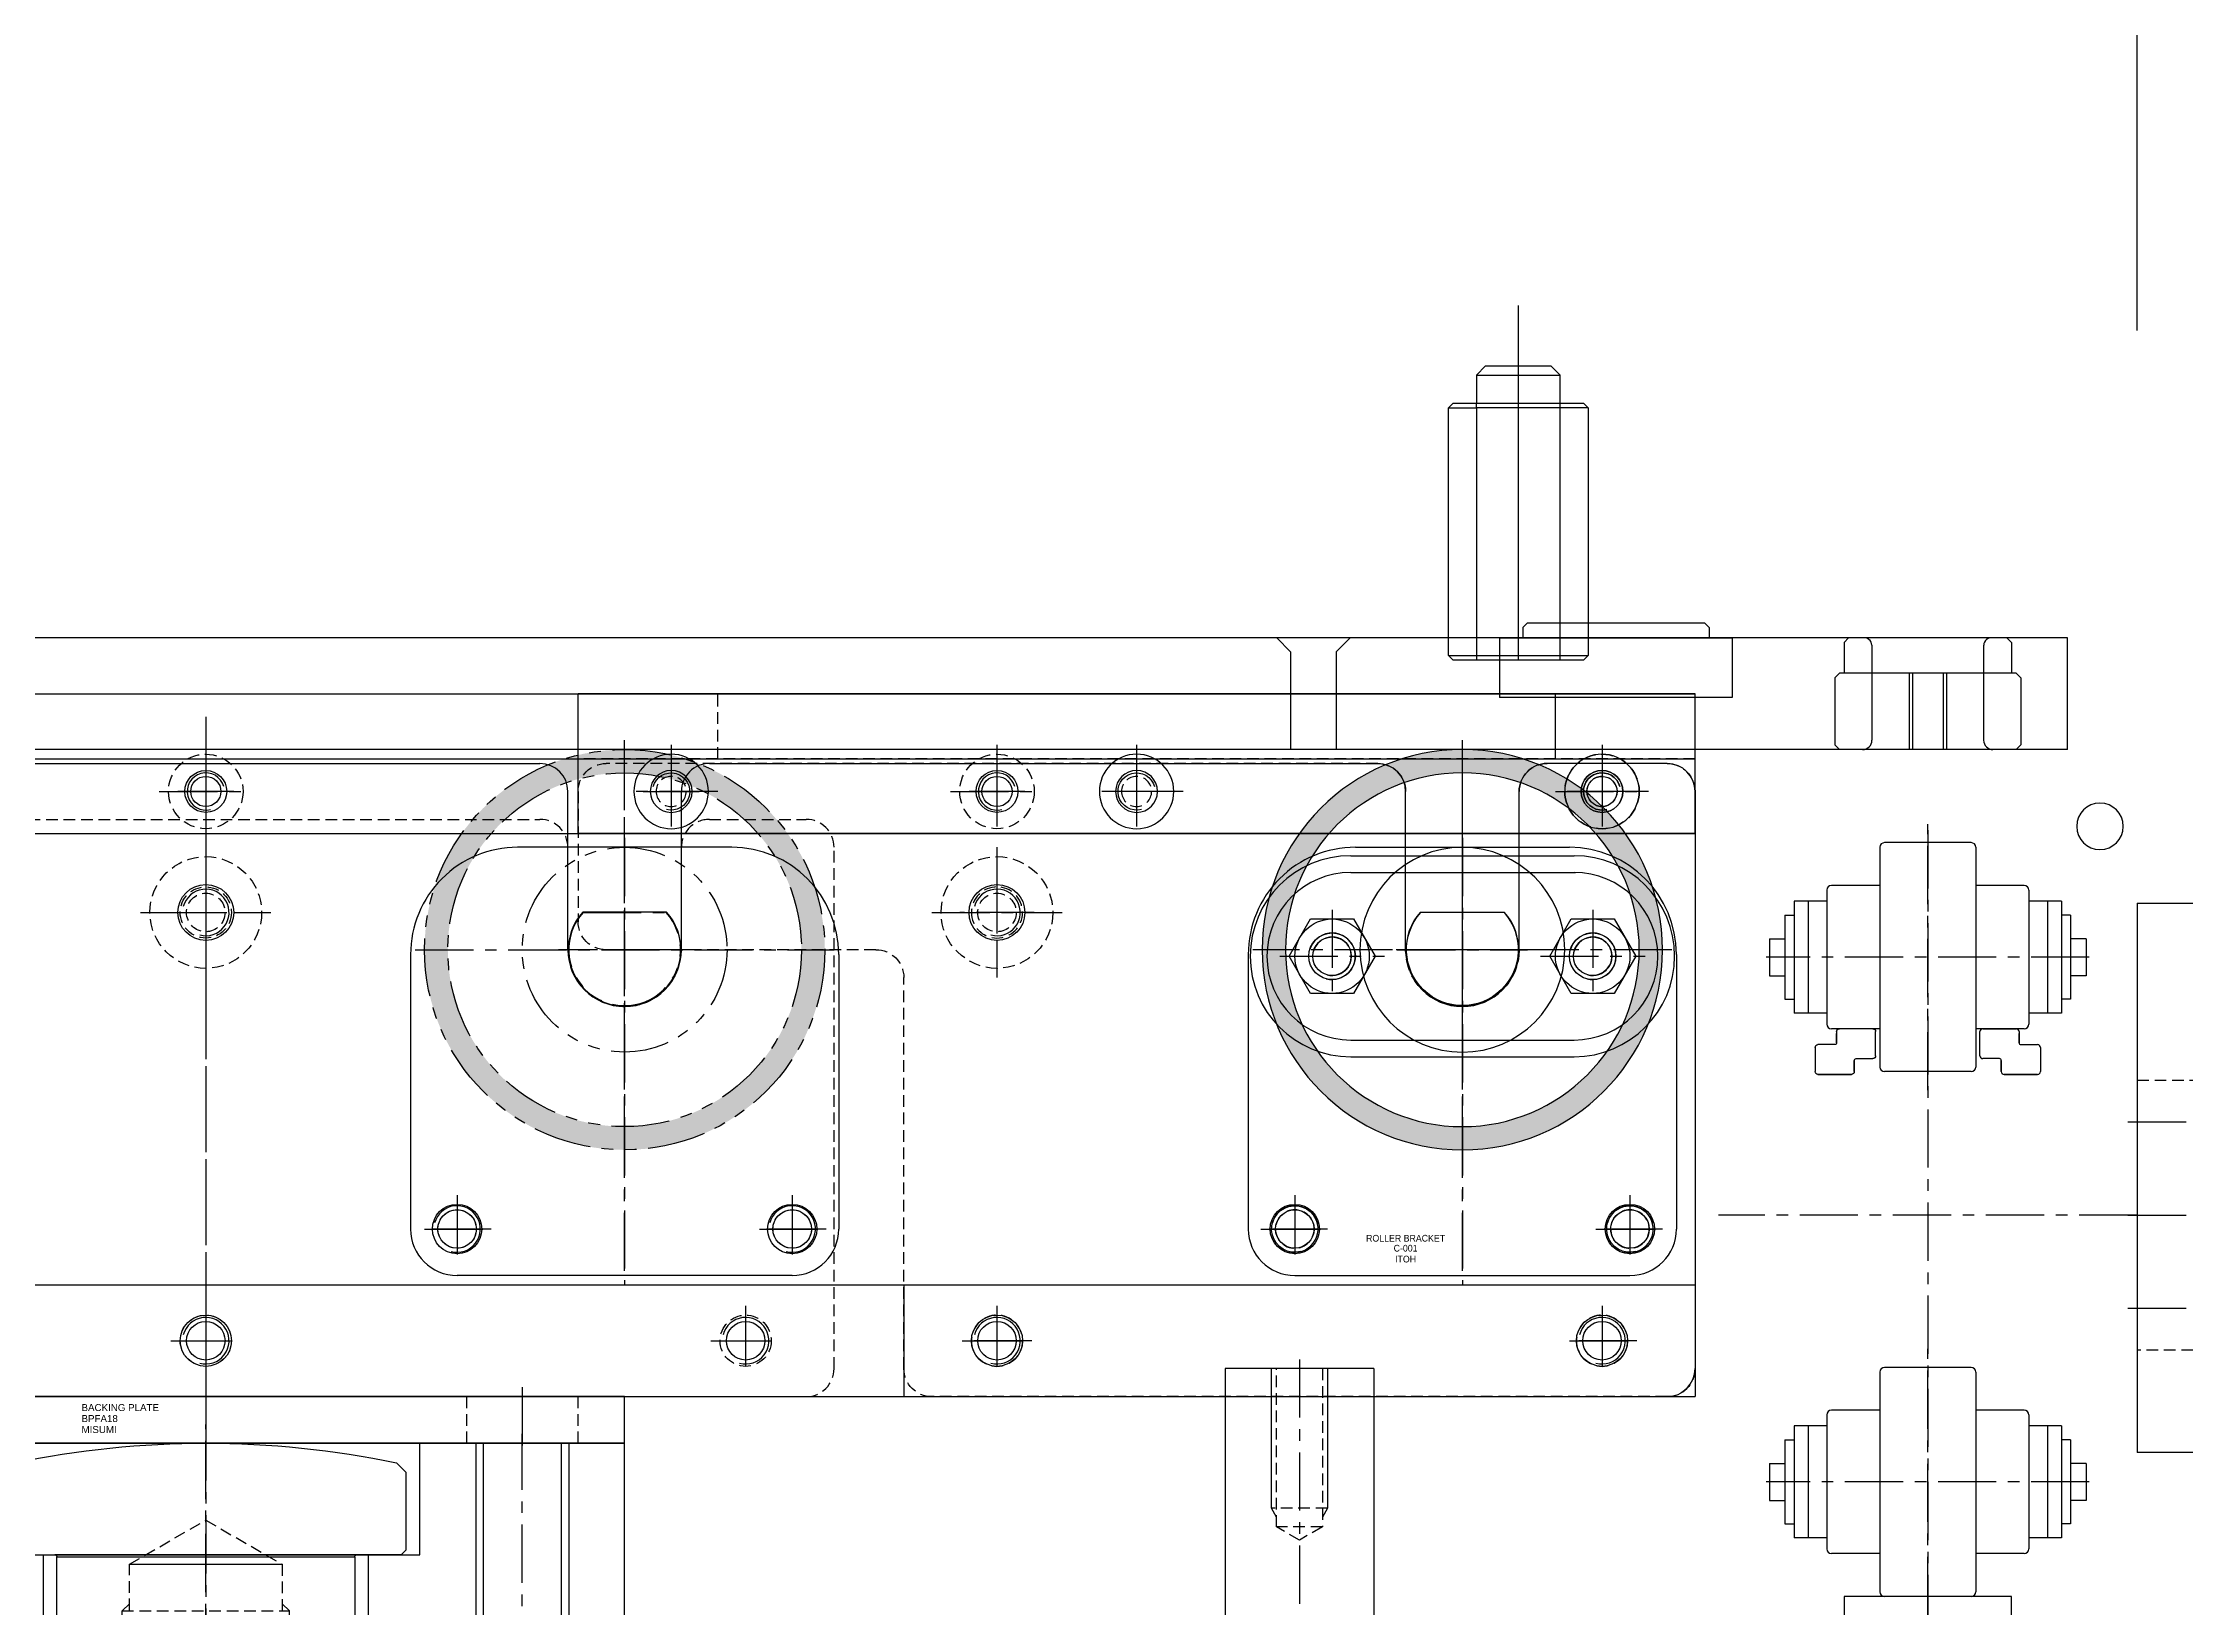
# Model space of a CAD drawing. Header units: inches. Extents: x 0 to 77285, y -118 to 40065.
# Drawn here: x 17133 to 17363.2, y 5736.3 to 5904.3 of the extents above; entities that cross this region are included whole.
import ezdxf
from ezdxf.enums import TextEntityAlignment as Align

# ---------------------------------------------------------------- set-up
doc = ezdxf.new("R2010")
doc.units = ezdxf.units.IN
doc.header["$LTSCALE"] = 5
doc.header["$MEASUREMENT"] = 0
for name, pattern in [('CENTER', [2, 1.25, -0.25, 0.25, -0.25]), ('HIDDEN', [0.375, 0.25, -0.125]), ('PHANTOM', [2.5, 1.25, -0.25, 0.25, -0.25, 0.25, -0.25])]:
    doc.linetypes.add(name, pattern=pattern)
for name, color, linetype in [('11', 1, 'CENTER'), ('22', 2, 'HIDDEN'), ('44', 4, 'Continuous'), ('55', 5, 'Continuous'), ('66', 6, 'PHANTOM'), ('77', 40, 'HIDDEN'), ('99', 181, 'Continuous'), ('A', 8, 'Continuous'), ('B', 123, 'Continuous'), ('BOM-T', 4, 'Continuous'), ('G', 231, 'Continuous'), ('T', 3, 'Continuous'), ('Y', 60, 'Continuous')]:
    doc.layers.add(name, color=color, linetype=linetype)
doc.layers.add('33', color=3, linetype='PHANTOM', lineweight=9)
doc.styles.add('SCI', font='')
doc.styles.get("Standard").update_dxf_attribs({"font": 'arial.ttf'})
doc.styles.get('SCI').set_extended_font_data('Gulim')
doc.dimstyles.new('SCH', dxfattribs={"dimtxt": 2.5, "dimasz": 2, "dimexe": 1.25, "dimexo": 0.625, "dimtad": 1, "dimdec": 8, "dimtxsty": 'SCI', "dimcen": 2.5, "dimclrd": 4, "dimclre": 4, "dimclrt": 7, "dimadec": 8, "dimazin": 2, "dimtfac": 1, "dimtdec": 8, "dimtmove": 0, "dimatfit": 3, "dimfxl": 1, "dimarcsym": 0})

# ---------------------------------------------------------------- blocks, each defined once
blk = doc.blocks.new('A$C5A8004F1')
at = {"layer": '11'}
for p, q in [((0, 41.34), (0, -60)), ((-22.5, 0), (22.5, 0))]:
    blk.add_line(p, q, dxfattribs=at)
blk = doc.blocks.new('A$C681845F8')
for p, q in [((12.2, 26.1), (12.2, 2.5)), ((22, 26.6), (12.7, 26.6)), ((22.5, 26.1), (22.5, 2.5)), ((6.5, 21.5), (6.5, 7.1)), ((12.2, 22), (7, 22)), ((27.7, 22), (22.5, 22)), ((28.2, 21.5), (28.2, 7.1)), ((2, 18.8), (2, 9.8)), ((2, 18.8), (3, 18.8)), ((3, 20.3), (3, 8.3)), ((6.5, 20.3), (3, 20.3)), ((4.5, 20.3), (4.5, 8.3)), ((31.7, 20.3), (28.2, 20.3)), ((30.2, 20.3), (30.2, 8.3)), ((31.7, 20.3), (31.7, 8.3)), ((32.7, 18.8), (31.7, 18.8)), ((32.7, 18.8), (32.7, 9.8)), ((0.35, 16.28), (0.35, 12.31)), ((0.35, 16.28), (2, 16.28)), ((34.35, 16.28), (32.7, 16.28)), ((34.35, 16.28), (34.35, 12.31)), ((0.35, 12.31), (2, 12.31)), ((34.35, 12.31), (32.7, 12.31)), ((2, 9.8), (3, 9.8)), ((32.7, 9.8), (31.7, 9.8)), ((6.5, 8.3), (3, 8.3)), ((31.7, 8.3), (28.2, 8.3)), ((12.2, 6.6), (7, 6.6)), ((27.7, 6.6), (22.5, 6.6)), ((22, 2), (12.7, 2))]:
    blk.add_line(p, q)
for centre, start, end in [((12.7, 26.1), 90, 180), ((22, 26.1), 0, 90), ((7, 21.5), 90, 180), ((27.7, 21.5), 0, 90), ((7, 7.1), 180, 270), ((27.7, 7.1), 270, 0), ((12.7, 2.5), 180, 270), ((22, 2.5), 270, 0)]:
    blk.add_arc(centre, 0.5, start, end)
at = {"layer": '11'}
for p, q in [((17.35, 0), (17.35, 28.6)), ((34.7, 14.3), (0, 14.3))]:
    blk.add_line(p, q, dxfattribs=at)
blk = doc.blocks.new('34543e5435435')
at = {"color": 6}
for p, q in [((-2.9, 1.8), (-2.9, 3.6)), ((-2.6, 3.9), (0, 3.9)), ((0.3, 3.6), (0.3, 0)), ((-4.6, -2.3), (-4.6, 1.3)), ((-4.6, 1.3), (-4.6, -2.3)), ((-4.3, 1.6), (-3.1, 1.6)), ((-3.1, 1.6), (-4.3, 1.6)), ((-1.4, -0.5), (-1.4, -2.3)), ((-1.4, -0.5), (-1.4, -2.3)), ((0, -0.3), (-1.2, -0.3)), ((-1.2, -0.3), (-0.2, -0.3)), ((-1.7, -2.6), (-4.3, -2.6)), ((-1.7, -2.6), (-4.3, -2.6))]:
    blk.add_line(p, q, dxfattribs=at)
for centre, radius, start, end in [((-2.6, 3.6), 0.3, 90, 180), ((0, 3.6), 0.3, 0, 90), ((-4.3, 1.3), 0.3, 90, 180), ((-4.3, 1.3), 0.3, 90, 180), ((-3.1, 1.8), 0.2, 270, 0), ((-3.1, 1.8), 0.2, 270, 0), ((0, 0), 0.3, 270, 0), ((-4.3, -2.3), 0.3, 180, 270), ((-4.3, -2.3), 0.3, 180, 270), ((-1.7, -2.3), 0.3, 270, 0), ((-1.7, -2.3), 0.3, 270, 0), ((-1.2, -0.5), 0.2, 90, 180), ((-1.2, -0.5), 0.2, 90, 180)]:
    blk.add_arc(centre, radius, start, end, dxfattribs=at)
blk = doc.blocks.new('A$C41a9233e')
at = {"layer": 'G'}
blk.add_lwpolyline([(-9, 19.77), (9, 19.77), (9, 16.77), (-9, 16.77)], close=True, dxfattribs=at)
blk.add_circle((-18.5, 102.48), 2.5, dxfattribs=at)
blk.add_blockref('A$C5A8004F1', (0, 60.73))
at = {"layer": 'B', "linetype": 'Continuous', "extrusion": (0, 0, -1), "zscale": -1}
for p in [(-17.35, 74.13), (-17.35, 17.77)]:
    blk.add_blockref('A$C681845F8', p, dxfattribs=at)
at = {"layer": 'G', "xscale": -1, "rotation": 270}
blk.add_blockref('34543e5435435', (-9.5, 80.43), dxfattribs=at)
at = {"layer": 'G', "rotation": 90.00000000000001}
blk.add_blockref('34543e5435435', (9.5, 80.43), dxfattribs=at)
blk = doc.blocks.new('A$C599342af')
for p, q in [((78.99, 0), (-10.99, 0)), ((-10.99, -24), (-10.99, 0)), ((-4.19, 0), (-4.19, -24)), ((4.19, 0), (4.19, -24)), ((11.01, -12), (11.01, 0)), ((56.99, 0), (56.99, -12)), ((63.81, 0), (63.81, -24)), ((72.19, 0), (72.19, -24)), ((78.99, 0), (78.99, -24)), ((13.5, -2.12), (12.5, -3.12)), ((55.5, -3.12), (54.5, -2.12)), ((12.5, -3.12), (12.5, -11.5)), ((55.5, -11.5), (55.5, -3.12)), ((12.5, -11.5), (13, -12)), ((55, -12), (55.5, -11.5)), ((56.99, -12), (11.01, -12)), ((13, -12), (17.8, -12)), ((16.52, -24), (16.52, -12)), ((50, -12.2), (18, -12.2)), ((18, -12.2), (18, -30)), ((42.19, -13), (25.81, -13)), ((50, -30), (50, -12.2)), ((55, -12), (50.2, -12)), ((51.48, -12), (51.48, -24)), ((18, -24), (-10.99, -24)), ((78.99, -24), (51.48, -24)), ((18, -30), (20.5, -30)), ((20.5, -30), (20.5, -45)), ((25.41, -45), (25.41, -30)), ((25.41, -30), (42.59, -30)), ((42.59, -30), (42.59, -45)), ((47.5, -45), (47.5, -30)), ((47.5, -30), (50, -30)), ((47.5, -45), (20.5, -45))]:
    blk.add_line(p, q)
for centre, radius, start, end in [((34, -100), 100, 78.1705, 101.8295), ((17.8, -12.2), 0.2, 0, 90), ((50.2, -12.2), 0.2, 90, 180)]:
    blk.add_arc(centre, radius, start, end)
at = {"layer": '11'}
for p, q in [((0, -25), (0, 1)), ((34, 2.25), (34, -47.25)), ((34, -26), (34, 2)), ((68, -25), (68, 1))]:
    blk.add_line(p, q, dxfattribs=at)
at = {"layer": '22'}
for p, q in [((34, -8.27), (25.81, -13)), ((42.19, -13), (34, -8.27)), ((25.81, -13), (25.81, -44.19)), ((42.19, -44.19), (42.19, -13)), ((43, -18), (25, -18)), ((25.81, -44.19), (25, -45)), ((42.19, -44.19), (25.81, -44.19)), ((43, -45), (42.19, -44.19))]:
    blk.add_line(p, q, dxfattribs=at)
at = {"layer": 'A'}
for p, q in [((17.8, -12), (50.2, -12)), ((25.41, -30), (42.59, -45)), ((25.41, -45), (42.59, -30))]:
    blk.add_line(p, q, dxfattribs=at)
at = {"layer": 'T'}
for p, q in [((-5, 0), (-5, -24)), ((5, 0), (5, -24)), ((63, 0), (63, -24)), ((73, 0), (73, -24)), ((25.81, -17.25), (25, -18)), ((25, -45), (25, -18)), ((42.19, -17.25), (43, -18)), ((43, -45), (43, -18))]:
    blk.add_line(p, q, dxfattribs=at)
at = {"layer": 'BOM-T', "color": 4}
for s, p in [('FLOATING JOINT', (7.27, -19.99)), ('FJBT18', (7.27, -21.17)), ('MISUMI', (7.27, -22.35))]:
    blk.add_text(s, height=0.75, dxfattribs=at).set_placement(p, align=Align.MIDDLE_LEFT)
blk = doc.blocks.new('A$C3f96074d')
for p, q in [((45, 0), (-45, 0)), ((-45, 0), (-45, -5)), ((45, -5), (45, 0)), ((45, -5), (-45, -5))]:
    blk.add_line(p, q)
blk.add_point((0, 0))
at = {"layer": '11'}
for p, q in [((-34, 1), (-34, -6)), ((0, 2), (0, -7)), ((34, 1), (34, -6))]:
    blk.add_line(p, q, dxfattribs=at)
at = {"layer": '22'}
for p, q in [((-40, 0), (-40, -5)), ((-28, -5), (-28, 0)), ((28, 0), (28, -5)), ((40, -5), (40, 0))]:
    blk.add_line(p, q, dxfattribs=at)
at = {"layer": 'BOM-T', "color": 4}
for s, p in [('BACKING PLATE', (-13.35, -1.18)), ('BPFA18', (-13.35, -2.36)), ('MISUMI', (-13.35, -3.54))]:
    blk.add_text(s, height=0.75, dxfattribs=at).set_placement(p, align=Align.MIDDLE_LEFT)
blk = doc.blocks.new('A$C21097e61')
for p, q in [((-8, 0), (8, 0)), ((8, 0), (8, -122)), ((-8, 0), (-8, -122)), ((-8, -122), (-6, -122)), ((-6, -122), (-6, -130)), ((6, -122), (8, -122)), ((6, -122), (6, -130)), ((-6, -130), (6, -130))]:
    blk.add_line(p, q)
at = {"layer": '11'}
blk.add_line((0, 1), (0, -131), dxfattribs=at)
at = {"layer": '22'}
for p, q in [((-2.46, 0), (-2.46, -17)), ((2.46, -17), (2.46, 0)), ((-3, -15), (3, -15)), ((-2.46, -17), (0, -18.42)), ((-2.46, -17), (2.46, -17)), ((0, -18.42), (2.46, -17)), ((0, -111.58), (-2.46, -113)), ((2.46, -113), (0, -111.58)), ((3, -115), (-3, -115)), ((-2.46, -113), (-2.46, -130)), ((2.46, -113), (-2.46, -113)), ((2.46, -130), (2.46, -113))]:
    blk.add_line(p, q, dxfattribs=at)
at = {"layer": 'T'}
for p, q in [((-3, 0), (-3, -15)), ((3, -15), (3, 0)), ((-3, -15), (-2.46, -15.94)), ((2.46, -15.94), (3, -15)), ((-2.46, -114.06), (-3, -115)), ((-3, -115), (-3, -130)), ((3, -115), (2.46, -114.06)), ((3, -130), (3, -115))]:
    blk.add_line(p, q, dxfattribs=at)
blk = doc.blocks.new('A$Cca2a8c39E')
for p, q in [((-12, 10.1), (12, 10.1)), ((-11.5, 11), (11.5, 11)), ((-12, 8.3), (12.17, 8.3)), ((-18.62, -0.7), (-16.31, 3.3)), ((-16.31, 3.3), (-11.69, 3.3)), ((-11.69, 3.3), (-9.38, -0.7)), ((-4.49, 4.05), (4.49, 4.05)), ((9.38, -0.7), (11.69, 3.3)), ((11.69, 3.3), (16.31, 3.3)), ((16.31, 3.3), (18.62, -0.7)), ((-23, -0.5), (-23, -30)), ((-16.31, -4.7), (-18.62, -0.7)), ((-9.38, -0.7), (-11.69, -4.7)), ((11.69, -4.7), (9.38, -0.7)), ((18.62, -0.7), (16.31, -4.7)), ((23, -0.5), (23, -30)), ((-11.69, -4.7), (-16.31, -4.7)), ((16.31, -4.7), (11.69, -4.7)), ((-12, -9.7), (12, -9.7)), ((-12, -11.5), (12, -11.5)), ((-18, -35), (18, -35))]:
    blk.add_line(p, q)
for centre, radius in [((-14, -0.7), 4), ((14, -0.7), 4), ((-14, -0.7), 2.5), ((-14, -0.7), 2.07), ((14, -0.7), 2.5), ((14, -0.7), 2.07), ((-18, -30), 2.65), ((18, -30), 2.65)]:
    blk.add_circle(centre, radius)
for centre, radius, start, end in [((-11.5, -0.5), 11.5, 90, 180), ((-12, -0.7), 10.8, 90, 270), ((11.5, -0.5), 11.5, 0, 90), ((12, -0.7), 10.8, 270, 90), ((-12, -0.7), 9, 90, 270), ((12, -0.7), 9, 270, 90), ((0, 0), 6.05, 137.9776, 42.0224), ((-18, -30), 5, 180, 270), ((18, -30), 5, 270, 0)]:
    blk.add_arc(centre, radius, start, end)
at = {"layer": '11'}
for p, q in [((0, 12), (0, -36)), ((-14, 4.3), (-14, -5.7)), ((14, 4.3), (14, -5.7)), ((-7, 0), (7, 0)), ((-19.62, -0.7), (-8.38, -0.7)), ((8.38, -0.7), (19.62, -0.7)), ((-18, -26.35), (-18, -33.65)), ((18, -26.35), (18, -33.65)), ((-21.65, -30), (-14.35, -30)), ((14.35, -30), (21.65, -30))]:
    blk.add_line(p, q, dxfattribs=at)
at = {"layer": 'T'}
for centre, radius in [((-14, -0.7), 2.5), ((-14, -0.7), 2.07), ((14, -0.7), 2.5), ((14, -0.7), 2.07)]:
    blk.add_arc(centre, radius, 255, 165, dxfattribs=at)
at = {"layer": '44', "style": 'SCI'}
for s, height, p in [('ROLLER BRACKET', 0.7212, (-6.1, -30.99)), ('C-001', 0.721, (-6.1, -32.06)), ('ITOH', 0.721, (-6.1, -33.23))]:
    blk.add_text(s, height=height, dxfattribs=at).set_placement(p, align=Align.MIDDLE_CENTER)
blk = doc.blocks.new('A$C5f40b4d2E')
h = blk.add_hatch(color=256)
h.dxf.hatch_style = 1
h.paths.add_polyline_path([(-21.5, 0, 1), (21.5, 0, 1)])
h.paths.add_polyline_path([(19, 0, -1), (-19, 0, -1)], flags=16)
h.paths.add_polyline_path([(6, 0, -1), (-6, 0, -1)], flags=0)
blk.add_line((-4.47, 4), (4.47, 4))
for radius in [21.5, 19, 11]:
    blk.add_circle((0, 0), radius)
blk.add_arc((0, 0), 6, 138.1897, 41.8103)
at = {"layer": '11'}
for p, q in [((0, -22.5), (0, 22.5)), ((-22.5, 0), (22.5, 0))]:
    blk.add_line(p, q, dxfattribs=at)
blk = doc.blocks.new('A$Ceacdeef6E')
h = blk.add_hatch(color=256)
h.dxf.hatch_style = 1
h.paths.add_polyline_path([(-21.5, 0, 1), (21.5, 0, 1)])
h.paths.add_polyline_path([(19, 0, -1), (-19, 0, -1)], flags=16)
h.paths.add_polyline_path([(6, 0, -1), (-6, 0, -1)], flags=0)
blk.add_line((-4.47, 4), (4.47, 4))
for radius in [21.5, 19, 11]:
    blk.add_circle((0, 0), radius)
blk.add_arc((0, 0), 6, 138.1897, 41.8103)
at = {"layer": '11'}
for p, q in [((0, -22.5), (0, 22.5)), ((-22.5, 0), (22.5, 0))]:
    blk.add_line(p, q, dxfattribs=at)
blk = doc.blocks.new('A$Cb106c131')
for p, q in [((11.5, 11), (-11.5, 11)), ((4.49, 4.05), (-4.49, 4.05)), ((-23, -0.5), (-23, -30)), ((23, -0.5), (23, -30)), ((18, -35), (-18, -35))]:
    blk.add_line(p, q)
for centre in [(-18, -30), (18, -30)]:
    blk.add_circle(centre, 2.65)
for centre, radius, start, end in [((-11.5, -0.5), 11.5, 90, 180), ((11.5, -0.5), 11.5, 0, 90), ((0, 0), 6.05, 137.9776, 42.0224), ((-18, -30), 5, 180, 270), ((18, -30), 5, 270, 0)]:
    blk.add_arc(centre, radius, start, end)
at = {"layer": '11'}
for p, q in [((0, 12), (0, -36)), ((7, 0), (-7, 0)), ((-18, -26.35), (-18, -33.65)), ((18, -26.35), (18, -33.65)), ((-14.35, -30), (-21.65, -30)), ((21.65, -30), (14.35, -30))]:
    blk.add_line(p, q, dxfattribs=at)
blk = doc.blocks.new('A$C060f00b1')
for radius in [6, 2.07]:
    blk.add_circle((0, 0), radius)
at = {"layer": '11'}
for p, q in [((0, 7), (0, -7)), ((-7, 0), (7, 0))]:
    blk.add_line(p, q, dxfattribs=at)
at = {"layer": 'T'}
blk.add_arc((0, 0), 2.5, 255, 165, dxfattribs=at)
blk = doc.blocks.new('A$C8cd3c88b')
for p, q in [((-17.5, 12), (302.5, 12)), ((217.5, 12), (217.5, 0)), ((302.5, 12), (302.5, 0)), ((-17.5, 0), (302.5, 0))]:
    blk.add_line(p, q)
for centre in [(142.5, 6), (200.5, 6), (227.5, 6), (292.5, 6)]:
    blk.add_circle(centre, 2.07)
at = {"layer": '11'}
for p, q in [((142.5, 9.5), (142.5, 2.5)), ((200.5, 9.5), (200.5, 2.5)), ((227.5, 9.5), (227.5, 2.5)), ((292.5, 9.5), (292.5, 2.5)), ((139, 6), (146, 6)), ((197, 6), (204, 6)), ((224, 6), (231, 6)), ((289, 6), (296, 6))]:
    blk.add_line(p, q, dxfattribs=at)
at = {"layer": 'T'}
for centre in [(142.5, 6), (200.5, 6), (227.5, 6), (292.5, 6)]:
    blk.add_arc(centre, 2.5, 255, 165, dxfattribs=at)
blk = doc.blocks.new('A$C01f63ff9')
for p, q in [((-64.5, 56), (-54.1, 56)), ((-35.9, 56), (35.9, 56)), ((54.1, 56), (64.5, 56)), ((-67.5, -3), (-67.5, 53)), ((-51.1, 42), (-51.1, 53)), ((-38.9, 42), (-38.9, 53)), ((38.9, 42), (38.9, 53)), ((51.1, 42), (51.1, 53)), ((67.5, -3), (67.5, 53)), ((-64.5, -6), (64.5, -6))]:
    blk.add_line(p, q)
for centre, radius in [((0, 46), 2.75), ((-63, 12), 2.07), ((-27, 12), 2.07), ((27, 12), 2.07), ((63, 12), 2.07), ((-58, 0), 2.75), ((0, 0), 2.75), ((58, 0), 2.75)]:
    blk.add_circle(centre, radius)
for centre, radius, start, end in [((-64.5, 53), 3, 90, 180), ((-54.1, 53), 3, 0, 90), ((-35.9, 53), 3, 90, 180), ((35.9, 53), 3, 0, 90), ((54.1, 53), 3, 90, 180), ((64.5, 53), 3, 0, 90), ((-45, 42), 6.1, 180, 0), ((45, 42), 6.1, 180, 0), ((-64.5, -3), 3, 180, 270), ((64.5, -3), 3, 270, 0)]:
    blk.add_arc(centre, radius, start, end)
at = {"layer": '11'}
for p, q in [((0, 59), (0, -9)), ((-45, 7.5), (-45, 57)), ((45, 7.5), (45, 57)), ((-4, 46), (4, 46)), ((-52.1, 42), (-37.9, 42)), ((52.1, 42), (37.9, 42)), ((-63, 15.5), (-63, 8.5)), ((-27, 15.5), (-27, 8.5)), ((27, 15.5), (27, 8.5)), ((63, 15.5), (63, 8.5)), ((-66.5, 12), (-59.5, 12)), ((-30.5, 12), (-23.5, 12)), ((23.5, 12), (30.5, 12)), ((59.5, 12), (66.5, 12)), ((-58, 3.75), (-58, -3.75)), ((58, 3.75), (58, -3.75)), ((-61.75, 0), (-54.25, 0)), ((-3.75, 0), (3.75, 0)), ((54.25, 0), (61.75, 0))]:
    blk.add_line(p, q, dxfattribs=at)
at = {"layer": 'T'}
for centre in [(-63, 12), (-27, 12), (27, 12), (63, 12)]:
    blk.add_arc(centre, 2.5, 255, 165, dxfattribs=at)
blk = doc.blocks.new('A$C4a608dd2')
for p, q in [((-7.5, 10.5), (112.5, 10.5)), ((-7.5, -4.5), (-7.5, 10.5)), ((112.5, -4.5), (112.5, 10.5)), ((-7.5, -4.5), (112.5, -4.5))]:
    blk.add_line(p, q)
for centre, radius in [((2.5, 0), 4), ((52.5, 0, 0), 4), ((102.5, 0), 4), ((2.5, 0), 2.25), ((52.5, 0, 0), 2.25), ((102.5, 0), 2.25)]:
    blk.add_circle(centre, radius)
at = {"layer": '11'}
for p, q in [((2.5, 5), (2.5, -5)), ((52.5, 5, 0), (52.5, -5, 0)), ((102.5, 5), (102.5, -5)), ((-2.5, 0), (7.5, 0)), ((47.5, 0, 0), (57.5, 0, 0)), ((97.5, 0), (107.5, 0))]:
    blk.add_line(p, q, dxfattribs=at)
at = {"layer": '22'}
for p, q in [((7.5, 3.5), (7.5, 10.5)), ((97.5, 3.5), (97.5, 10.5)), ((-7.5, 3.5), (112.5, 3.5))]:
    blk.add_line(p, q, dxfattribs=at)
blk = doc.blocks.new('A$Cba173454')
for p, q in [((114.1, 62), (185.9, 62)), ((204.1, 62), (275.9, 62)), ((307, 62, 0), (294.1, 62)), ((188.9, 42), (188.9, 59)), ((201.1, 42), (201.1, 59)), ((278.9, 42), (278.9, 59)), ((291.1, 42), (291.1, 59)), ((310, 59, 0), (310, -3, 0)), ((-7, -6, 0), (307, -6, 0))]:
    blk.add_line(p, q)
for centre, radius in [((150, 59), 1.62), ((235, 59), 1.62), ((300, 59), 1.62), ((150, 46), 3), ((235, 46), 3), ((177, 12), 2.07), ((213, 12), 2.07), ((267, 12), 2.07), ((303, 12), 2.07), ((150, 0), 2.75), ((235, 0), 2.75), ((300, 0), 2.75)]:
    blk.add_circle(centre, radius)
for centre, radius, start, end in [((185.9, 59), 3, 0, 90), ((204.1, 59), 3, 90, 180), ((275.9, 59), 3, 0, 90), ((294.1, 59), 3, 90, 180), ((307, 59, 0), 3, 0, 90), ((195, 42), 6.1, 180, 0), ((285, 42), 6.1, 180, 0), ((307, -3, 0), 3, 270, 0)]:
    blk.add_arc(centre, radius, start, end)
at = {"layer": '11'}
for p, q in [((150, 67), (150, -11)), ((195, 7.5), (195, 63)), ((285, 7.5), (285, 63)), ((235, 62), (235, 56)), ((300, 62), (300, 56)), ((153, 59), (147, 59)), ((238, 59), (232, 59)), ((303, 59), (297, 59)), ((235, 50), (235, 42)), ((146, 46), (154, 46)), ((239, 46), (231, 46)), ((202.1, 42), (187.9, 42)), ((292.1, 42), (277.9, 42)), ((177, 15.5), (177, 8.5)), ((213, 15.5), (213, 8.5)), ((267, 15.5), (267, 8.5)), ((303, 15.5), (303, 8.5)), ((173.5, 12), (180.5, 12)), ((209.5, 12), (216.5, 12)), ((263.5, 12), (270.5, 12)), ((299.5, 12), (306.5, 12)), ((235, 3.75), (235, -3.75)), ((300, 3.75), (300, -3.75)), ((146.25, 0), (153.75, 0)), ((231.25, 0), (238.75, 0)), ((303.75, 0), (296.25, 0))]:
    blk.add_line(p, q, dxfattribs=at)
at = {"layer": 'T'}
for centre, radius, start, end in [((150, 59), 2, 15, 285), ((235, 59), 2, 15, 285), ((300, 59), 2, 15, 285), ((177, 12), 2.5, 255, 165), ((213, 12), 2.5, 255, 165), ((267, 12), 2.5, 255, 165), ((303, 12), 2.5, 255, 165)]:
    blk.add_arc(centre, radius, start, end, dxfattribs=at)
blk = doc.blocks.new('A$Cda72d806')
for p, q in [((-160, 0), (160, 0)), ((145, -7), (145, 0)), ((160, -15), (160, 0)), ((-160, -7), (160, -7)), ((-160, -15), (160, -15))]:
    blk.add_line(p, q)
for centre in [(0, -10.5), (85, -10.5), (150, -10.5)]:
    blk.add_circle(centre, 2.25)
at = {"layer": '11'}
for p, q in [((0, -5.5), (0, -15.5)), ((85, -5.5), (85, -15.5)), ((150, -5.5), (150, -15.5)), ((-5, -10.5), (5, -10.5)), ((80, -10.5), (90, -10.5)), ((145, -10.5), (155, -10.5))]:
    blk.add_line(p, q, dxfattribs=at)
at = {"layer": '22'}
for centre in [(0, -10.5), (85, -10.5), (150, -10.5)]:
    blk.add_circle(centre, 4, dxfattribs=at)
blk = doc.blocks.new('A$Cc57e5595')
for p, q in [((-7, 62), (5.9, 62)), ((24.1, 62), (107, 62)), ((-10, 59), (-10, -3)), ((8.9, 42), (8.9, 59)), ((21.1, 42), (21.1, 59)), ((110, 59), (110, 45)), ((78, 42), (107, 42)), ((75, -3), (75, 39)), ((-7, -6), (72, -6))]:
    blk.add_line(p, q)
for centre, radius in [((0, 59), 1.62), ((50, 59, 0), 1.62), ((100, 59), 1.62), ((65, 46), 2.75), ((-3, 12), 2.07), ((33, 12), 2.07), ((0, 0), 2.75), ((65, 0), 2.75)]:
    blk.add_circle(centre, radius)
for centre, radius, start, end in [((-7, 59), 3, 90, 180), ((5.9, 59), 3, 0, 90), ((24.1, 59), 3, 90, 180), ((107, 59), 3, 0, 90), ((107, 45), 3, 270, 0), ((15, 42), 6.1, 180, 0), ((78, 39), 3, 90, 180), ((-7, -3), 3, 180, 270), ((72, -3), 3, 270, 0)]:
    blk.add_arc(centre, radius, start, end)
at = {"layer": '11'}
for p, q in [((15, 34.9), (15, 63)), ((0, 62), (0, 56)), ((50, 62, 0), (50, 56, 0)), ((100, 62), (100, 56)), ((-3, 59), (3, 59)), ((47, 59, 0), (53, 59, 0)), ((103, 59), (97, 59)), ((65, 50), (65, 42)), ((61, 46), (69, 46)), ((7.9, 42), (22.1, 42)), ((-3, 15.5), (-3, 8.5)), ((33, 15.5), (33, 8.5)), ((-6.5, 12), (0.5, 12)), ((29.5, 12), (36.5, 12)), ((0, 3.75), (0, -3.75)), ((65, 3.75), (65, -3.75)), ((-3.75, 0), (3.75, 0)), ((61.25, 0), (68.75, 0))]:
    blk.add_line(p, q, dxfattribs=at)
at = {"layer": 'T'}
for centre, radius, start, end in [((0, 59), 2, 255, 165), ((50, 59, 0), 2, 255, 165), ((100, 59), 2, 15, 285), ((-3, 12), 2.5, 255, 165), ((33, 12), 2.5, 255, 165)]:
    blk.add_arc(centre, radius, start, end, dxfattribs=at)
blk = doc.blocks.new('A$Cf406351b')
at = {"xscale": -1}
for name, p in [('A$Cba173454', (150, -69.5)), ('A$C8cd3c88b', (142.5, -75.5))]:
    blk.add_blockref(name, p, dxfattribs=at)
blk.add_blockref('A$C21097e61', (-117.5, -72.5))
at = {"layer": '22', "xscale": -1}
for p in [(-85, -23.5), (0, -23.5)]:
    blk.add_blockref('A$C060f00b1', p, dxfattribs=at)
at = {"layer": '55'}
blk.add_blockref('A$C5f40b4d2E', (-135, -27.5), dxfattribs=at)
at = {"layer": '55', "xscale": -1}
blk.add_blockref('A$Cca2a8c39E', (-135, -27.5), dxfattribs=at)
at = {"layer": '66', "xscale": -1}
blk.add_blockref('A$Ceacdeef6E', (-45, -27.5), dxfattribs=at)
at = {"layer": '77'}
blk.add_blockref('A$Cc57e5595', (-150, -69.5), dxfattribs=at)
at = {"layer": '77', "xscale": -1}
blk.add_blockref('A$C01f63ff9', (0, -69.5), dxfattribs=at)
at = {"layer": '99', "xscale": -1}
blk.add_blockref('A$C3f96074d', (0, -75.5), dxfattribs=at)
at = {"layer": '99'}
blk.add_blockref('A$C599342af', (-34, -80.5), dxfattribs=at)
at = {"layer": 'G', "xscale": -1}
blk.add_blockref('A$Cda72d806', (0, 0), dxfattribs=at)
at = {"layer": 'G'}
blk.add_blockref('A$C4a608dd2', (-152.5, -10.5), dxfattribs=at)
at = {"layer": 'Y', "xscale": -1}
blk.add_blockref('A$Cb106c131', (-45, -27.5), dxfattribs=at)
blk = doc.blocks.new('A$Ca0c7b3ee')
at = {"ltscale": 0.6}
for p, q in [((137.5, 41.2), (136.5, 40.2)), ((136.5, 40.2), (136.5, 37.2)), ((136.5, 40.2), (145.5, 40.2)), ((137.5, 41.2), (144.5, 41.2)), ((145.5, 40.2), (144.5, 41.2)), ((145.5, 37.2), (145.5, 40.2)), ((134, 37.2), (133.5, 36.7)), ((134, 37.2), (136.5, 37.2)), ((136.5, 36.7), (136.5, 37.2)), ((136.5, 37.2), (145.5, 37.2)), ((145.5, 36.7), (145.5, 37.2)), ((145.5, 37.2), (148, 37.2)), ((148.5, 36.7), (148, 37.2)), ((133.5, 36.7), (136.5, 36.7)), ((133.5, 10.1), (133.5, 36.7)), ((145.5, 36.7), (136.5, 36.7)), ((136.5, 36.7), (136.5, 9.6)), ((145.5, 9.6), (145.5, 36.7)), ((148.5, 36.7), (145.5, 36.7)), ((148.5, 36.7), (148.5, 10.1)), ((133.5, 10.1), (148.5, 10.1)), ((133.5, 10.1), (134, 9.6)), ((148, 9.6), (148.5, 10.1))]:
    blk.add_line(p, q, dxfattribs=at)
for p, q in [((141, 41.2), (141, 9.6)), ((200, 12), (-200, 12)), ((116.55, 10.5), (115.05, 12)), ((121.45, 10.5), (122.95, 12)), ((139, 12), (139, 5.6)), ((139, 12), (164, 12)), ((142, 13.6), (141.5, 13.1)), ((141.5, 13.1), (141.5, 12)), ((142, 13.6), (161, 13.6)), ((161, 13.6), (161.5, 13.1)), ((161.5, 13.1), (161.5, 12)), ((164, 12), (164, 5.6)), ((176, 11.5), (176.5, 12)), ((193.5, 12), (176.5, 12)), ((193.5, 12), (194, 11.5)), ((200, 0), (200, 12)), ((116.55, 10.5), (116.55, 0)), ((121.45, 10.5), (121.45, 0)), ((148, 9.6), (134, 9.6)), ((176, 11.5), (176, 8.2)), ((179, 11.2), (179, 1)), ((191, 11.2), (191, 1)), ((194, 11.5), (194, 8.2)), ((175, 7.7), (175.5, 8.2)), ((175, 7.7), (175, 0.5)), ((194.5, 8.2), (175.5, 8.2)), ((183, 8.2), (183, 0)), ((183.35, 8.2), (183.35, 0)), ((186.65, 8.2), (186.65, 0)), ((187, 8.2), (187, 0)), ((195, 7.7), (194.5, 8.2)), ((195, 7.7), (195, 0.5)), ((164, 5.6), (139, 5.6)), ((200, 0), (-200, 0)), ((175.5, 0), (175, 0.5)), ((194.5, 0), (175.5, 0)), ((194.5, 0), (195, 0.5))]:
    blk.add_line(p, q)
for centre, radius, start, end in [((178.15, 11.17), 0.846, 2.1794, 100.501), ((191.85, 11.17), 0.846, 79.499, 177.8206), ((178, 1), 1, 270, 0), ((192, 1), 1, 180, 270)]:
    blk.add_arc(centre, radius, start, end)
blk.add_open_spline([(141, 47.7), (141, 35.7), (141, 30.7)], degree=1, knots=[0, 0, 0.705882, 1, 1], dxfattribs=at)
blk = doc.blocks.new('A$C1a2da5a2')
for p, q in [((-160, 53, 0), (-160, -6, 0)), ((-160, 53, 0), (-149.7, 53, 0)), ((280, -6, 0), (-160, -6, 0))]:
    blk.add_line(p, q)
at = {"layer": '11'}
for p, q in [((-161, 29.5, 0), (-153, 29.5, 0)), ((-161, 19.5, 0), (-153, 19.5, 0)), ((-161, 9.5, 0), (-153, 9.5, 0))]:
    blk.add_line(p, q, dxfattribs=at)
at = {"layer": '22'}
for p, q in [((-160, 34, 0), (-154, 34, 0)), ((-154, 5, 0), (-160, 5, 0))]:
    blk.add_line(p, q, dxfattribs=at)
blk = doc.blocks.new('A$C8d770c3a')
blk.add_blockref('A$C1a2da5a2', (145, 12, 0))
blk = doc.blocks.new('A$C1d318a9d')
blk.add_blockref('A$C8d770c3a', (-425, -87.5))
blk = doc.blocks.new('*D589')
at = {"color": 4, "lineweight": -2, "transparency": 16777216}
for p, q in [((17358.05, 5873.38), (17358.05, 7292.92)), ((17798.05, 5884.38), (17798.05, 7292.92)), ((17358.05, 7192.92), (16655.44, 7192.92)), ((17638.05, 7192.92), (17518.05, 7192.92))]:
    blk.add_line(p, q, dxfattribs=at)
at = {"color": 4, "transparency": 16777216}
for points in [[(17518.05, 7219.59), (17518.05, 7166.25), (17358.05, 7192.92)], [(17638.05, 7219.59), (17638.05, 7166.25), (17798.05, 7192.92)]]:
    blk.add_solid(points, dxfattribs=at)
at = {"layer": 'Defpoints', "color": 0, "transparency": 16777216}
for p in [(17358.05, 7192.92), (17798.05, 5834.38, 0), (17358.05, 5823.38, 0)]:
    blk.add_point(p, dxfattribs=at)
at = {"color": 7, "transparency": 16777216, "insert": (16926.74, 7345.58), "char_height": 200, "attachment_point": 5, "style": 'SCI'}
blk.add_mtext('440', dxfattribs=at)
blk = doc.blocks.new('*D590')
at = {"color": 4, "lineweight": -2, "transparency": 16777216}
for p, q in [((17358.05, 5873.38), (17358.05, 7600.89)), ((17813.55, 6978.38), (17813.55, 7600.89)), ((17358.05, 7500.89), (16407.5, 7500.89)), ((17653.55, 7500.89), (17518.05, 7500.89))]:
    blk.add_line(p, q, dxfattribs=at)
at = {"color": 4, "transparency": 16777216}
for points in [[(17518.05, 7527.56), (17518.05, 7474.23), (17358.05, 7500.89)], [(17653.55, 7527.56), (17653.55, 7474.23), (17813.55, 7500.89)]]:
    blk.add_solid(points, dxfattribs=at)
at = {"layer": 'Defpoints', "color": 0, "transparency": 16777216}
for p in [(17358.05, 7500.89), (17813.55, 6928.38, 0), (17358.05, 5823.38, 0)]:
    blk.add_point(p, dxfattribs=at)
at = {"color": 7, "transparency": 16777216, "insert": (16802.78, 7665.94), "char_height": 200, "attachment_point": 5, "style": 'SCI'}
blk.add_mtext('455,5', dxfattribs=at)

msp = doc.modelspace()

# ---------------------------------------------------------------- block references
at = {"xscale": -1}
msp.add_blockref('A$Cf406351b', (17150.54826047, 5834.38410828, 0.00000001), dxfattribs=at)
msp.add_blockref('A$C1d318a9d', (17798.04826047, 5834.38410828, 0.00000001))
at = {"layer": '33', "xscale": -1}
msp.add_blockref('A$C41a9233e', (17335.54826047, 5717.65595153, 0.00000001), dxfattribs=at)
at = {"layer": 'A'}
msp.add_blockref('A$Ca0c7b3ee', (17150.54826047, 5828.38410828, 0.00000001), dxfattribs=at)

# ---------------------------------------------------------------- dimensions: what is measured, and where the dimension line sits
for base, p1, picture, middle in [((17358.0482604656, 7500.893435358), (17813.5482604655, 6928.3841082762, -0.0000000013), '*D590', (16802.7752910915, 7665.9400398853)), ((17358.0482604656, 7192.920340396), (17798.0482604656, 5834.3841082762, 0.0000000082), '*D589', (16926.7433337013, 7345.5834562415))]:
    dim = msp.add_linear_dim(base=base, p1=p1, p2=(17358.0482604656, 5823.3841082762, 0.0000000082), dimstyle='SCH', override={"dimscale": 80})
    dim.commit()
    dim.dimension.update_dxf_attribs({"geometry": picture, "text_midpoint": middle})

doc.saveas('drawing.dxf')
